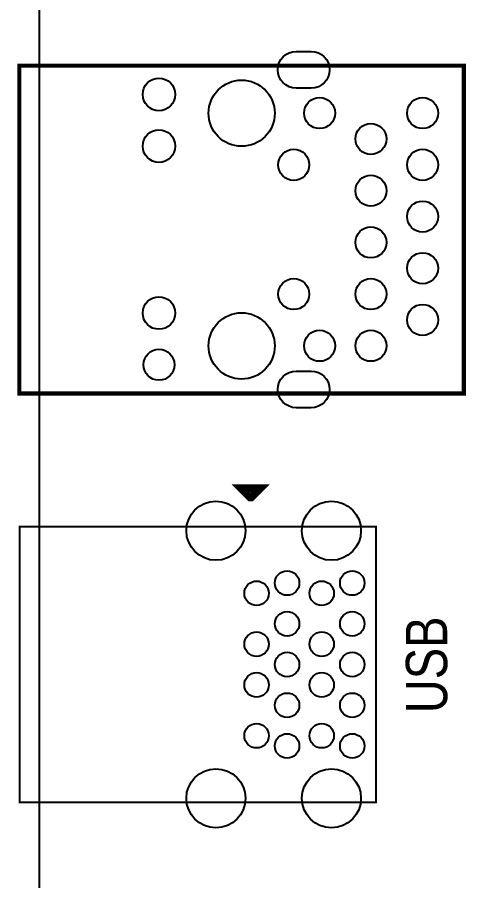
# Model space of a CAD drawing. Extents: x 2 to 176, y -19 to 159.
# Drawn here: x 4.68 to 26.91, y 55.73 to 98.14 of the extents above; entities that cross this region are included whole.
import ezdxf

# ---------------------------------------------------------------- set-up
doc = ezdxf.new("R2010")
doc.units = 0
for name, color, linetype in [('BG_OUTLINE', 5, 'CONTINUOUS'), ('BG_SILKSCREEN_TOP', 7, 'CONTINUOUS'), ('PG_NEW_SLIK-TOP', 231, 'CONTINUOUS'), ('PG_SILKSCREEN_TOP', 7, 'CONTINUOUS'), ('PIN_TOP', 92, 'CONTINUOUS')]:
    doc.layers.add(name, color=color, linetype=linetype)

msp = doc.modelspace()

# ---------------------------------------------------------------- linework, layer by layer
at = {"layer": 'BG_OUTLINE'}
msp.add_lwpolyline([(172.76826, 159.132524, -0.414213), (175.768254, 156.13253), (175.768254, -7.862062, -0.414223), (172.76826, -10.862056), (8.768588, -10.862056, -0.414212), (5.768594, -7.862062), (5.768594, 156.13253, -0.414226), (8.768588, 159.132524)], format="xyb", close=True, dxfattribs=at)
at = {"layer": 'PG_NEW_SLIK-TOP'}
for points, const_width in [([(4.786122, 79.662528), (4.786122, 95.762572), (26.626058, 95.762572), (26.626058, 79.662528), (4.786122, 79.662528)], 0.2032), ([(22.300946, 59.577478), (22.300946, 73.11771), (4.801108, 73.11771), (4.801108, 59.577478), (22.300946, 59.577478)], 0.100076)]:
    msp.add_lwpolyline(points, dxfattribs=dict(at, const_width=const_width))
at = {"layer": 'PG_SILKSCREEN_TOP', "const_width": 0.381}
msp.add_lwpolyline([(15.6718, 75.0062), (16.637, 75.0062), (16.1798, 74.549), (16.129, 74.549), (15.6718, 75.0062), (15.9766, 75.0062), (16.129, 74.8538)], dxfattribs=at)
at = {"layer": 'PIN_TOP'}
for points in [[(19.124422, 94.660974), (18.387822, 94.660974, -1), (18.387822, 96.464374), (19.124422, 96.464374, -1)], [(19.124422, 78.96098), (18.387822, 78.96098, -1), (18.387822, 80.76438), (19.124422, 80.76438, -1)]]:
    msp.add_lwpolyline(points, format="xyb", close=True, dxfattribs=at)
for centre, radius in [((11.646154, 94.352618), 0.799973), ((15.70609, 93.42755), 1.6256), ((19.536156, 93.43263), 0.762), ((24.59609, 93.43263), 0.762), ((22.05609, 92.16263), 0.762), ((11.646154, 91.812618), 0.799973), ((18.266156, 90.89263), 0.762), ((24.59609, 90.89263), 0.762), ((22.05609, 89.62263), 0.762), ((24.59609, 88.35263), 0.762), ((22.05609, 87.08263), 0.762), ((24.59609, 85.81263), 0.762), ((18.266156, 84.54263), 0.762), ((22.05609, 84.54263), 0.762), ((11.646154, 83.612736), 0.799973), ((24.59609, 83.27263), 0.762), ((15.70609, 81.99755), 1.6256), ((19.536156, 82.00263), 0.762), ((22.05609, 82.00263), 0.762), ((11.646154, 81.072736), 0.762), ((14.440916, 72.917558), 1.449959), ((20.121118, 72.917558), 1.449959), ((17.941036, 70.347586), 0.599948), ((21.140928, 70.347586), 0.599948), ((16.440912, 69.847714), 0.599948), ((19.641058, 69.847714), 0.599948), ((17.941036, 68.34759), 0.599948), ((21.140928, 68.34759), 0.599948), ((16.440912, 67.347592), 0.599948), ((19.641058, 67.347592), 0.599948), ((17.941036, 66.347594), 0.599948), ((21.140928, 66.347594), 0.599948), ((16.440912, 65.347596), 0.599948), ((19.641058, 65.347596), 0.599948), ((17.941036, 64.347598), 0.599948), ((21.140928, 64.347598), 0.599948), ((16.440912, 62.847474), 0.599948), ((19.641058, 62.847474), 0.599948), ((17.941036, 62.347602), 0.599948), ((21.140928, 62.347602), 0.599948), ((14.440916, 59.77763), 1.449959), ((20.121118, 59.77763), 1.449959)]:
    msp.add_circle(centre, radius, dxfattribs=at)

# ---------------------------------------------------------------- texts
at = {"layer": 'BG_SILKSCREEN_TOP', "width": 0.85}
msp.add_text('USB', height=2.032, rotation=90, dxfattribs=at).set_placement((25.8064, 63.9572))

doc.saveas('drawing.dxf')
